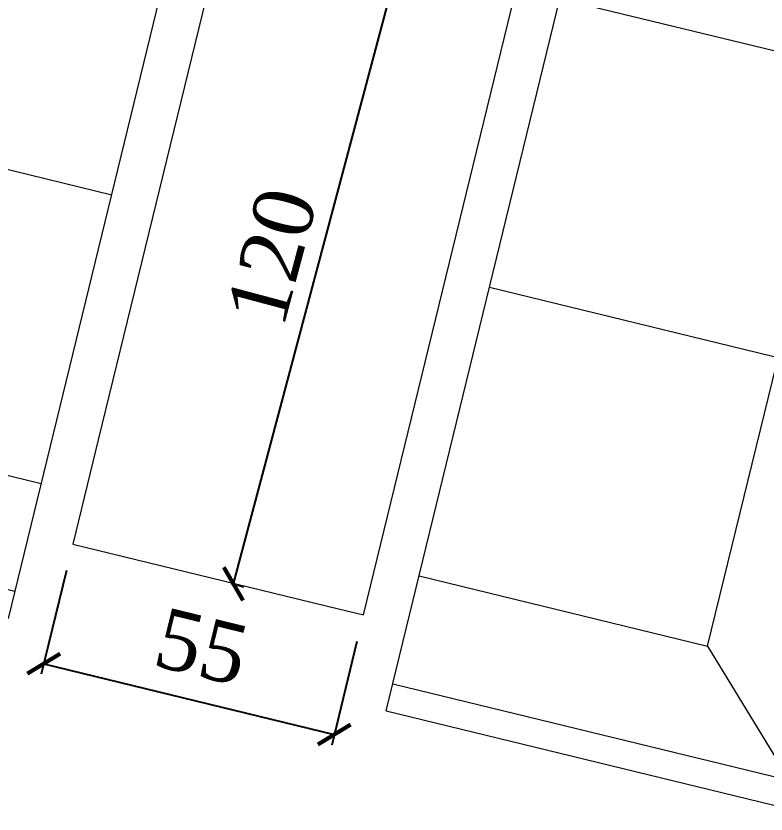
# Model space of a CAD drawing. Header units: millimetres. Extents: x 4980 to 19099, y 3891 to 5773.
# Drawn here: x 11323 to 11461, y 4799.2 to 4945.9 of the extents above; entities that cross this region are included whole.
import ezdxf

# ---------------------------------------------------------------- set-up
doc = ezdxf.new("R2010")
doc.units = ezdxf.units.MM
doc.layers.add('Kıtc-002 Çizgi', color=7, linetype='Continuous')
for name, color, linetype, lineweight in [('no3_duvar tarama', 253, 'Continuous', 9), ('no3_ölçü tefriş', 252, 'Continuous', 0), ('Poltroncine_Stift_Nr__1', 1, 'Continuous', 20)]:
    doc.layers.add(name, color=color, linetype=linetype, lineweight=lineweight)
doc.layers.add('no3_mermer gorunus on_Stift_Nr__32', color=7, linetype='Continuous', lineweight=20, true_color=0xffc58a)
doc.styles.add('ROMANSTW', font='georgia.ttf')
doc.dimstyles.new('M1', dxfattribs={"dimtxt": 11, "dimasz": 5, "dimexe": 2, "dimexo": 5, "dimgap": 3, "dimtad": 1, "dimdec": 1, "dimzin": 12, "dimdsep": 46, "dimtxsty": 'ROMANSTW', "dimblk": 'ARCHTICK', "dimcen": 0.09, "dimclrd": 251, "dimclre": 251, "dimclrt": 1, "dimadec": 0, "dimazin": 0, "dimtfac": 1, "dimtdec": 1, "dimtix": 1, "dimtmove": 0, "dimatfit": 3, "dimldrblk": 'ARCHTICK', "dimfxl": 1, "dimtolj": 1, "dimtzin": 0, "dimarcsym": 0})

# ---------------------------------------------------------------- blocks, each defined once
blk = doc.blocks.new('edc')
at = {"layer": 'Poltroncine_Stift_Nr__1', "linetype": 'Continuous'}
for p, q in [((-455347.87, -965869.83), (-455267.72, -965869.83)), ((-455347.87, -965869.83), (-455347.87, -966030.17)), ((-455272.84, -965869.83), (-455272.84, -966030.17)), ((-455267.72, -965869.83), (-455267.72, -966030.17)), ((-455347.87, -965874.94), (-455272.84, -965874.94)), ((-455293.27, -965895.36), (-455272.84, -965874.94)), ((-455347.87, -965895.36), (-455293.27, -965895.36)), ((-455293.27, -965895.36), (-455293.27, -966004.65)), ((-455347.87, -965950), (-455267.72, -965950)), ((-455347.87, -966004.65), (-455293.27, -966004.65)), ((-455293.27, -966004.65), (-455272.84, -966024.8)), ((-455347.87, -966024.8), (-455272.84, -966024.8)), ((-455347.87, -966030.17), (-455267.72, -966030.17))]:
    blk.add_line(p, q, dxfattribs=at)
blk = doc.blocks.new('_ArchTick')
at = {"layer": 'Kıtc-002 Çizgi', "color": 0, "const_width": 0.15}
blk.add_lwpolyline([(-0.5, -0.5), (0.5, 0.5)], dxfattribs=at)
blk = doc.blocks.new('*D121')
at = {"layer": 'Defpoints', "color": 0, "transparency": 16777216}
for p in [(11333.48, 4848.82), (11386.92, 4835.78), (11381.55, 4813.79)]:
    blk.add_point(p, dxfattribs=at)
at = {"layer": 'no3_duvar tarama', "color": 251, "lineweight": -2, "transparency": 16777216}
for p, q in [((11332.3, 4843.96), (11327.64, 4824.87)), ((11385.73, 4830.93), (11381.08, 4811.84)), ((11328.12, 4826.82), (11381.55, 4813.79))]:
    blk.add_line(p, q, dxfattribs=at)
at = {"layer": 'no3_duvar tarama', "color": 251, "lineweight": -2, "transparency": 16777216, "xscale": 5, "yscale": 5, "zscale": 5}
for p, rotation in [((11328.12, 4826.82), 166.2933860449632), ((11381.55, 4813.79), 346.2933860449633)]:
    blk.add_blockref('_ArchTick', p, dxfattribs=dict(at, rotation=rotation))
at = {"layer": 'no3_duvar tarama', "color": 1, "transparency": 16777216, "insert": (11357.18, 4829.91), "char_height": 11, "attachment_point": 5, "rotation": 346.2934, "style": 'ROMANSTW'}
blk.add_mtext('\\A1;55', dxfattribs=at)
blk = doc.blocks.new('*D122')
at = {"layer": 'Defpoints', "color": 0, "transparency": 16777216}
for p in [(11388.63, 4958.88), (11393.87, 4957.49), (11357.77, 4842.89)]:
    blk.add_point(p, dxfattribs=at)
at = {"layer": 'no3_duvar tarama', "color": 251, "lineweight": -2, "transparency": 16777216}
for p, q in [((11363.01, 4841.5), (11393.87, 4957.49)), ((11393.47, 4957.6), (11395.8, 4956.97)), ((11362.6, 4841.61), (11364.94, 4840.98))]:
    blk.add_line(p, q, dxfattribs=at)
at = {"layer": 'no3_duvar tarama', "color": 251, "lineweight": -2, "transparency": 16777216, "xscale": 5, "yscale": 5, "zscale": 5}
for p, rotation in [((11393.87, 4957.49), 75.09989662092772), ((11363.01, 4841.5), 255.0998966209278)]:
    blk.add_blockref('_ArchTick', p, dxfattribs=dict(at, rotation=rotation))
at = {"layer": 'no3_duvar tarama', "color": 1, "transparency": 16777216, "insert": (11370.11, 4901.71), "char_height": 11, "attachment_point": 5, "rotation": 75.0999, "style": 'ROMANSTW'}
blk.add_mtext('\\A1;120', dxfattribs=at)

msp = doc.modelspace()

# ---------------------------------------------------------------- linework, layer by layer
at = {"layer": 'no3_mermer gorunus on_Stift_Nr__32', "linetype": 'Continuous', "flags": 128}
msp.add_lwpolyline([(11361.92, 4965.4), (11338.22, 4868.25), (11333.48, 4848.82), (11382.06, 4836.97), (11386.92, 4835.78), (11415.35, 4952.37)], close=True, dxfattribs=at)

# ---------------------------------------------------------------- block references
at = {"layer": 'no3_ölçü tefriş', "rotation": 166.2933860449653}
msp.add_blockref('edc', (-659921.89, -825633.65), dxfattribs=at)
at = {"layer": 'no3_ölçü tefriş', "xscale": -1, "rotation": 166.2933860449651}
msp.add_blockref('edc', (224908.36, -1041440.22), dxfattribs=at)

# ---------------------------------------------------------------- dimensions: what is measured, and where the dimension line sits
at = {"layer": 'no3_duvar tarama'}
for p1, p2, distance, picture, middle in [((11357.77, 4842.89), (11388.63, 4958.88), -5.42, '*D122', (11370.11, 4901.71)), ((11333.48, 4848.82), (11386.92, 4835.78), -22.64, '*D121', (11357.18, 4829.91))]:
    dim = msp.add_aligned_dim(p1=p1, p2=p2, distance=distance, dimstyle='M1', dxfattribs=at)
    dim.commit()
    dim.dimension.update_dxf_attribs({"geometry": picture, "text_midpoint": middle})

doc.saveas('drawing.dxf')
